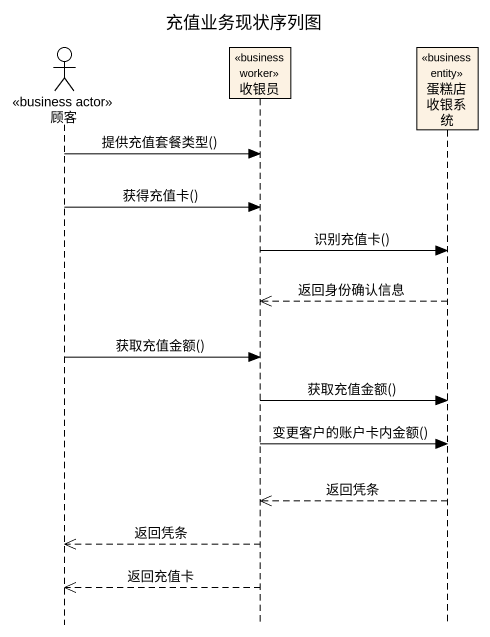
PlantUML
@startuml
title 充值业务现状序列图
hide footbox
actor 顾客 <<business actor>>
participant 收银员 <<business worker>>
participant 蛋糕店收银系统 <<business entity>>

顾客 -> 收银员 : 提供充值套餐类型()
顾客 -> 收银员 : 获得充值卡()
收银员 -> 蛋糕店收银系统 : 识别充值卡()
蛋糕店收银系统 -->> 收银员 : 返回身份确认信息
顾客 -> 收银员 : 获取充值金额()
收银员 -> 蛋糕店收银系统 : 获取充值金额()
收银员 -> 蛋糕店收银系统 : 变更客户的账户卡内金额()
蛋糕店收银系统 -->> 收银员 : 返回凭条
收银员 -->> 顾客 : 返回凭条
收银员 -->> 顾客 : 返回充值卡
@enduml
